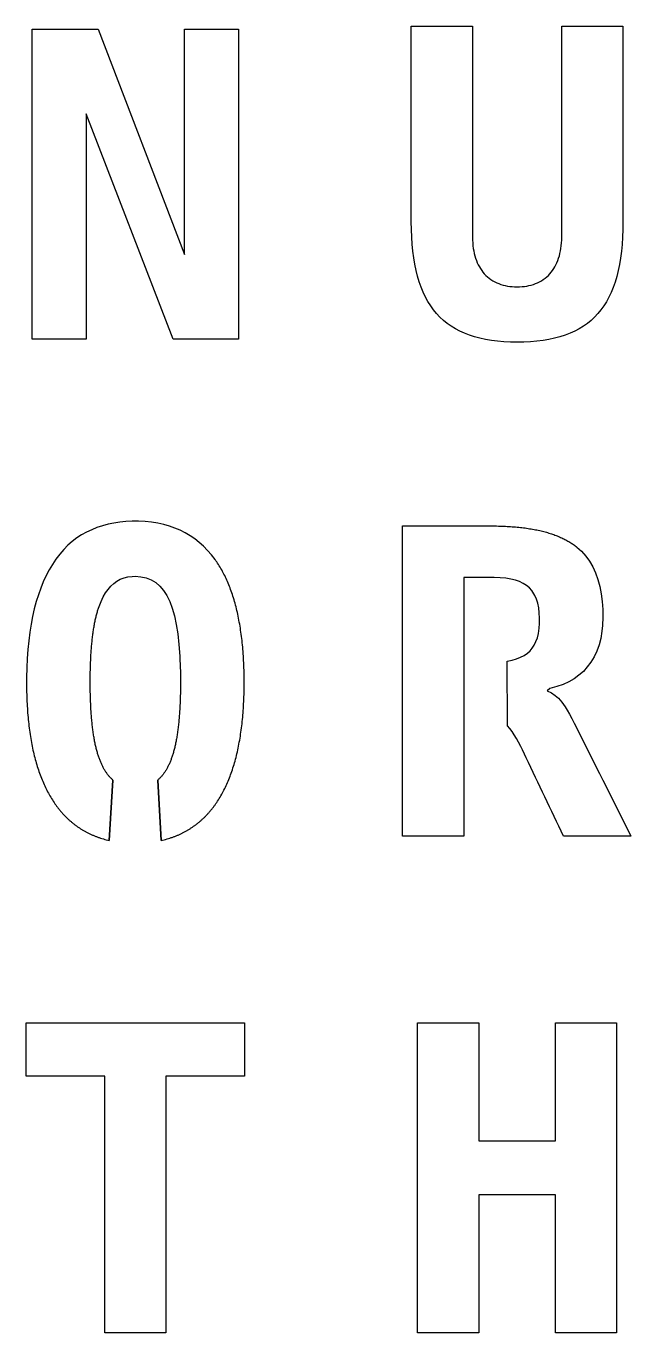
# Model space of a CAD drawing. Header units: centimetres. Extents: x -33.1 to 0, y 0 to 58.4.
# Drawn here: x -17.89 to -15.25, y 44.85 to 50.55 of the extents above; entities that cross this region are included whole.
import ezdxf

# ---------------------------------------------------------------- set-up
doc = ezdxf.new("R2010")
doc.units = ezdxf.units.CM
doc.header["$MEASUREMENT"] = 0
doc.layers.add('clean_face v1_face2', color=7, linetype='Continuous')

msp = doc.modelspace()

# ---------------------------------------------------------------- linework, layer by layer
at = {"layer": 'clean_face v1_face2'}
for p, q in [((-17.8639, 50.5387), (-17.5766, 50.5387)), ((-17.8639, 49.1858), (-17.8639, 50.5387)), ((-17.5766, 50.5387), (-17.1996, 49.5555)), ((-17.1996, 49.5555), (-17.1996, 50.5387)), ((-17.1996, 50.5387), (-16.964, 50.5387)), ((-16.964, 50.5387), (-16.964, 49.1858)), ((-16.2091, 50.5518), (-15.9418, 50.5518)), ((-16.2091, 49.6983), (-16.2091, 50.5518)), ((-15.9418, 50.5518), (-15.9418, 49.6312)), ((-15.5521, 49.6312), (-15.5521, 50.5518)), ((-15.5521, 50.5518), (-15.2848, 50.5518)), ((-15.2848, 50.5518), (-15.2848, 49.6983)), ((-17.6282, 50.169), (-17.6282, 49.1858)), ((-17.2495, 49.1858), (-17.6282, 50.169)), ((-17.6282, 49.1858), (-17.8639, 49.1858)), ((-16.964, 49.1858), (-17.2495, 49.1858)), ((-17.6272, 48.3449), (-17.6489, 48.3329)), ((-17.6047, 48.3554), (-17.6272, 48.3449)), ((-17.5815, 48.3645), (-17.6047, 48.3554)), ((-17.5576, 48.3723), (-17.5815, 48.3645)), ((-17.5331, 48.3788), (-17.5576, 48.3723)), ((-17.5079, 48.384), (-17.5331, 48.3788)), ((-17.482, 48.3879), (-17.5079, 48.384)), ((-17.4555, 48.3906), (-17.482, 48.3879)), ((-17.4283, 48.3919), (-17.4555, 48.3906)), ((-17.3997, 48.3919), (-17.4283, 48.3919)), ((-17.3709, 48.3904), (-17.3997, 48.3919)), ((-17.3431, 48.3877), (-17.3709, 48.3904)), ((-17.3163, 48.3834), (-17.3431, 48.3877)), ((-17.2903, 48.3778), (-17.3163, 48.3834)), ((-17.2653, 48.3708), (-17.2903, 48.3778)), ((-17.2412, 48.3624), (-17.2653, 48.3708)), ((-17.2181, 48.3526), (-17.2412, 48.3624)), ((-17.1959, 48.3414), (-17.2181, 48.3526)), ((-17.1746, 48.3289), (-17.1959, 48.3414)), ((-16.2469, 47.0188), (-16.2469, 48.3717)), ((-16.2469, 48.3717), (-15.9332, 48.3717)), ((-15.9332, 48.3717), (-15.9091, 48.3717)), ((-15.9091, 48.3717), (-15.885, 48.3717)), ((-15.885, 48.3717), (-15.8608, 48.3717)), ((-17.7087, 48.2871), (-17.7269, 48.2686)), ((-17.6896, 48.304), (-17.7087, 48.2871)), ((-17.6697, 48.3193), (-17.6896, 48.304)), ((-17.6489, 48.3329), (-17.6697, 48.3193)), ((-17.1542, 48.3149), (-17.1746, 48.3289)), ((-17.1348, 48.2997), (-17.1542, 48.3149)), ((-17.1162, 48.2831), (-17.1348, 48.2997)), ((-17.0985, 48.2651), (-17.1162, 48.2831)), ((-15.4857, 48.2793), (-15.4653, 48.2609)), ((-17.7608, 48.2268), (-17.7762, 48.2038)), ((-17.7443, 48.2485), (-17.7608, 48.2268)), ((-17.7269, 48.2686), (-17.7443, 48.2485)), ((-17.0817, 48.2458), (-17.0985, 48.2651)), ((-17.0659, 48.2252), (-17.0817, 48.2458)), ((-15.4653, 48.2609), (-15.447, 48.2404)), ((-15.447, 48.2404), (-15.4307, 48.218)), ((-17.7904, 48.1799), (-17.8037, 48.1548)), ((-17.7762, 48.2038), (-17.7904, 48.1799)), ((-15.4307, 48.218), (-15.4164, 48.1934)), ((-15.4164, 48.1934), (-15.4042, 48.1667)), ((-15.4042, 48.1667), (-15.3939, 48.1381)), ((-17.8159, 48.1283), (-17.8273, 48.1006)), ((-17.8037, 48.1548), (-17.8159, 48.1283)), ((-17.5334, 48.095), (-17.5215, 48.1088)), ((-17.5215, 48.1088), (-17.5086, 48.1207)), ((-17.5086, 48.1207), (-17.4948, 48.1307)), ((-17.4948, 48.1307), (-17.4798, 48.1388)), ((-17.4798, 48.1388), (-17.4635, 48.145)), ((-17.4635, 48.145), (-17.4462, 48.1492)), ((-17.4462, 48.1492), (-17.4275, 48.1515)), ((-17.4275, 48.1515), (-17.4144, 48.1519)), ((-17.4144, 48.1519), (-17.3894, 48.1502)), ((-17.3894, 48.1502), (-17.3663, 48.1451)), ((-17.3663, 48.1451), (-17.3448, 48.1365)), ((-17.3448, 48.1365), (-17.3252, 48.1245)), ((-17.3252, 48.1245), (-17.3072, 48.1091)), ((-17.3072, 48.1091), (-17.291, 48.0902)), ((-15.8733, 48.147), (-15.9796, 48.147)), ((-15.9796, 48.147), (-15.9796, 47.7781)), ((-15.8654, 48.147), (-15.8733, 48.147)), ((-15.8468, 48.1469), (-15.8654, 48.147)), ((-15.8209, 48.1459), (-15.8468, 48.1469)), ((-15.7968, 48.1436), (-15.8209, 48.1459)), ((-15.7747, 48.1399), (-15.7968, 48.1436)), ((-15.7545, 48.135), (-15.7747, 48.1399)), ((-15.7362, 48.1286), (-15.7545, 48.135)), ((-15.7199, 48.121), (-15.7362, 48.1286)), ((-15.7055, 48.112), (-15.7199, 48.121)), ((-15.6931, 48.1017), (-15.7055, 48.112)), ((-15.3939, 48.1381), (-15.3858, 48.1078)), ((-17.8376, 48.0717), (-17.847, 48.0415)), ((-17.8273, 48.1006), (-17.8376, 48.0717)), ((-17.5639, 48.0423), (-17.5546, 48.0617)), ((-17.5546, 48.0617), (-17.5445, 48.0793)), ((-17.5445, 48.0793), (-17.5334, 48.095)), ((-17.291, 48.0902), (-17.2766, 48.0679)), ((-17.2766, 48.0679), (-17.264, 48.0423)), ((-15.6824, 48.0899), (-15.6931, 48.1017)), ((-15.6776, 48.0833), (-15.6824, 48.0899)), ((-15.6691, 48.0689), (-15.6776, 48.0833)), ((-15.6621, 48.0525), (-15.6691, 48.0689)), ((-15.6566, 48.0345), (-15.6621, 48.0525)), ((-15.3858, 48.1078), (-15.3795, 48.0759)), ((-15.3795, 48.0759), (-15.3752, 48.0424)), ((-17.8554, 48.01), (-17.8629, 47.9772)), ((-17.847, 48.0415), (-17.8554, 48.01)), ((-17.575, 48.0132), (-17.5639, 48.0423)), ((-17.264, 48.0423), (-17.2529, 48.0132)), ((-17.2529, 48.0132), (-17.2434, 47.9798)), ((-15.6526, 48.0145), (-15.6566, 48.0345)), ((-15.65, 47.9928), (-15.6526, 48.0145)), ((-15.3752, 48.0424), (-15.3729, 48.0073)), ((-15.3729, 48.0073), (-15.3725, 47.9735)), ((-17.8695, 47.9432), (-17.8751, 47.9078)), ((-17.8629, 47.9772), (-17.8695, 47.9432)), ((-17.2434, 47.9798), (-17.2353, 47.9423)), ((-17.2353, 47.9423), (-17.2287, 47.9004)), ((-15.6506, 47.9252), (-15.6491, 47.9465)), ((-15.6489, 47.9692), (-15.65, 47.9928)), ((-15.6491, 47.9465), (-15.6489, 47.9692)), ((-15.3741, 47.9375), (-15.3767, 47.9123)), ((-15.3725, 47.9735), (-15.3741, 47.9375)), ((-17.8751, 47.9078), (-17.8798, 47.8711)), ((-17.2287, 47.9004), (-17.2235, 47.8544)), ((-15.6648, 47.867), (-15.6585, 47.8839)), ((-15.6585, 47.8839), (-15.6537, 47.9032)), ((-15.6537, 47.9032), (-15.6506, 47.9252)), ((-15.3819, 47.881), (-15.3892, 47.8524)), ((-15.3767, 47.9123), (-15.3819, 47.881)), ((-17.8835, 47.8331), (-17.8863, 47.7938)), ((-17.8798, 47.8711), (-17.8835, 47.8331)), ((-17.2235, 47.8544), (-17.2198, 47.8041)), ((-15.702, 47.8164), (-15.6906, 47.8268)), ((-15.6906, 47.8268), (-15.6809, 47.8385)), ((-15.6809, 47.8385), (-15.6723, 47.8519)), ((-15.6723, 47.8519), (-15.6648, 47.867)), ((-15.3987, 47.8261), (-15.4104, 47.8013)), ((-15.3892, 47.8524), (-15.3987, 47.8261)), ((-17.8863, 47.7938), (-17.8882, 47.7532)), ((-17.2198, 47.8041), (-17.2176, 47.7495)), ((-15.9796, 47.7781), (-15.9796, 47.6658)), ((-15.7907, 47.7824), (-15.769, 47.7865)), ((-15.7889, 47.5003), (-15.7907, 47.7824)), ((-15.769, 47.7865), (-15.7493, 47.7919)), ((-15.7493, 47.7919), (-15.7316, 47.7987)), ((-15.7316, 47.7987), (-15.7158, 47.8069)), ((-15.7158, 47.8069), (-15.702, 47.8164)), ((-15.4243, 47.778), (-15.4404, 47.7564)), ((-15.4104, 47.8013), (-15.4243, 47.778)), ((-17.8882, 47.7532), (-17.8891, 47.7112)), ((-15.4768, 47.7203), (-15.4977, 47.705)), ((-15.4576, 47.7374), (-15.4768, 47.7203)), ((-15.4404, 47.7564), (-15.4576, 47.7374)), ((-15.9796, 47.6658), (-15.9796, 47.5534)), ((-15.6035, 47.6631), (-15.616, 47.6517)), ((-15.5733, 47.6707), (-15.6035, 47.6631)), ((-15.5457, 47.6801), (-15.5733, 47.6707)), ((-15.5206, 47.6916), (-15.5457, 47.6801)), ((-15.4977, 47.705), (-15.5206, 47.6916)), ((-15.616, 47.6518), (-15.5972, 47.6432)), ((-15.616, 47.6517), (-15.616, 47.6518)), ((-15.5972, 47.6432), (-15.5804, 47.6325)), ((-15.5804, 47.6325), (-15.5664, 47.6205)), ((-15.5664, 47.6205), (-15.5518, 47.6033)), ((-15.5518, 47.6033), (-15.5373, 47.5823)), ((-15.9796, 47.5534), (-15.9796, 47.0188)), ((-15.5373, 47.5823), (-15.5283, 47.5677)), ((-15.5283, 47.5677), (-15.5187, 47.5509)), ((-15.5187, 47.5509), (-15.5084, 47.532)), ((-15.779, 47.4884), (-15.7889, 47.5003)), ((-15.7692, 47.4752), (-15.779, 47.4884)), ((-15.5084, 47.532), (-15.4976, 47.511)), ((-15.4976, 47.511), (-15.4795, 47.475)), ((-15.7595, 47.4608), (-15.7692, 47.4752)), ((-15.7498, 47.4451), (-15.7595, 47.4608)), ((-15.7402, 47.4281), (-15.7498, 47.4451)), ((-15.7306, 47.4099), (-15.7402, 47.4281)), ((-15.4795, 47.475), (-15.4642, 47.4446)), ((-15.4642, 47.4446), (-15.4489, 47.4142)), ((-15.7231, 47.3949), (-15.7306, 47.4099)), ((-15.7143, 47.3765), (-15.7231, 47.3949)), ((-15.7068, 47.3604), (-15.7143, 47.3765)), ((-15.4489, 47.4142), (-15.4336, 47.3838)), ((-15.4336, 47.3838), (-15.4183, 47.3533)), ((-15.6966, 47.3391), (-15.7068, 47.3604)), ((-15.6864, 47.3177), (-15.6966, 47.3391)), ((-15.6762, 47.2964), (-15.6864, 47.3177)), ((-15.4183, 47.3533), (-15.403, 47.3229)), ((-15.403, 47.3229), (-15.3877, 47.2925)), ((-17.528, 46.9998), (-17.5121, 47.2632)), ((-17.5121, 47.2632), (-17.528, 46.9998)), ((-17.5121, 47.2632), (-17.5121, 47.2632)), ((-17.3012, 46.9998), (-17.3159, 47.2632)), ((-17.3159, 47.2632), (-17.3012, 46.9998)), ((-15.666, 47.275), (-15.6762, 47.2964)), ((-15.6558, 47.2537), (-15.666, 47.275)), ((-15.6456, 47.2323), (-15.6558, 47.2537)), ((-15.3877, 47.2925), (-15.3724, 47.2621)), ((-15.3724, 47.2621), (-15.3571, 47.2317)), ((-15.6355, 47.211), (-15.6456, 47.2323)), ((-15.6253, 47.1896), (-15.6355, 47.211)), ((-15.3571, 47.2317), (-15.3418, 47.2013)), ((-15.3418, 47.2013), (-15.3266, 47.1709)), ((-15.6151, 47.1683), (-15.6253, 47.1896)), ((-15.6049, 47.1469), (-15.6151, 47.1683)), ((-15.5947, 47.1256), (-15.6049, 47.1469)), ((-15.3266, 47.1709), (-15.3113, 47.1405)), ((-15.3113, 47.1405), (-15.296, 47.1101)), ((-15.5845, 47.1042), (-15.5947, 47.1256)), ((-15.5743, 47.0829), (-15.5845, 47.1042)), ((-15.5641, 47.0615), (-15.5743, 47.0829)), ((-15.296, 47.1101), (-15.2807, 47.0796)), ((-15.5539, 47.0402), (-15.5641, 47.0615)), ((-15.5437, 47.0188), (-15.5539, 47.0402)), ((-15.2807, 47.0796), (-15.2654, 47.0492)), ((-15.2654, 47.0492), (-15.2501, 47.0188)), ((-15.9796, 47.0188), (-16.2469, 47.0188)), ((-15.2501, 47.0188), (-15.5437, 47.0188)), ((-17.891, 46.2047), (-16.9369, 46.2047)), ((-17.891, 45.9709), (-17.891, 46.2047)), ((-16.9369, 46.2047), (-16.9369, 45.9709)), ((-16.1814, 46.2047), (-15.9141, 46.2047)), ((-16.1814, 44.8518), (-16.1814, 46.2047)), ((-15.9141, 46.2047), (-15.9141, 45.6891)), ((-15.5797, 46.2047), (-15.3124, 46.2047)), ((-15.5797, 45.6891), (-15.5797, 46.2047)), ((-15.3124, 46.2047), (-15.3124, 44.8518)), ((-17.5476, 45.9709), (-17.891, 45.9709)), ((-17.5476, 44.8518), (-17.5476, 45.9709)), ((-16.9369, 45.9709), (-17.2803, 45.9709)), ((-17.2803, 45.9709), (-17.2803, 44.8518)), ((-15.9141, 45.6891), (-15.5797, 45.6891)), ((-15.9141, 45.4535), (-15.9141, 44.8518)), ((-15.5797, 45.4535), (-15.9141, 45.4535)), ((-15.5797, 44.8518), (-15.5797, 45.4535)), ((-17.2803, 44.8518), (-17.5476, 44.8518)), ((-15.9141, 44.8518), (-16.1814, 44.8518)), ((-15.3124, 44.8518), (-15.5797, 44.8518))]:
    msp.add_line(p, q, dxfattribs=at)
for points in [[(-16.0985, 49.2977), (-16.1722, 49.3817), (-16.2091, 49.5152), (-16.2091, 49.6983)], [(-15.2848, 49.6983), (-15.2848, 49.514), (-15.3213, 49.3805), (-15.3944, 49.2977)], [(-15.9418, 49.6312), (-15.9418, 49.5968), (-15.9372, 49.5661), (-15.9282, 49.5393)], [(-15.5657, 49.5393), (-15.5566, 49.5661), (-15.5521, 49.5968), (-15.5521, 49.6312)], [(-15.9282, 49.5393), (-15.9191, 49.5123), (-15.9064, 49.4898), (-15.8901, 49.4717)], [(-15.6038, 49.4717), (-15.5875, 49.4898), (-15.5748, 49.5123), (-15.5657, 49.5393)], [(-15.8901, 49.4717), (-15.8726, 49.4524), (-15.8516, 49.438), (-15.8271, 49.4287)], [(-15.8271, 49.4287), (-15.8027, 49.4193), (-15.7759, 49.4146), (-15.7469, 49.4146)], [(-15.7469, 49.4146), (-15.7179, 49.4146), (-15.6912, 49.4193), (-15.6668, 49.4287)], [(-15.6668, 49.4287), (-15.6423, 49.438), (-15.6213, 49.4524), (-15.6038, 49.4717)], [(-15.7469, 49.1727), (-15.9076, 49.1727), (-16.0248, 49.2144), (-16.0985, 49.2977)], [(-15.3944, 49.2977), (-15.4675, 49.2144), (-15.585, 49.1727), (-15.7469, 49.1727)], [(-15.8608, 48.3717), (-15.85, 48.3717), (-15.8393, 48.3716), (-15.8288, 48.3713)], [(-15.8288, 48.3713), (-15.8183, 48.3711), (-15.808, 48.3707), (-15.7979, 48.3702)], [(-15.7979, 48.3702), (-15.7878, 48.3698), (-15.7779, 48.3692), (-15.7681, 48.3684)], [(-15.7681, 48.3684), (-15.7584, 48.3677), (-15.7489, 48.3669), (-15.7396, 48.3659)], [(-15.7396, 48.3659), (-15.7302, 48.3649), (-15.7211, 48.3639), (-15.7121, 48.3627)], [(-15.7121, 48.3627), (-15.7031, 48.3615), (-15.6944, 48.3601), (-15.6858, 48.3587)], [(-15.6858, 48.3587), (-15.6772, 48.3572), (-15.6688, 48.3557), (-15.6606, 48.354)], [(-15.6606, 48.354), (-15.6524, 48.3523), (-15.6444, 48.3505), (-15.6366, 48.3486)], [(-15.6366, 48.3486), (-15.6288, 48.3466), (-15.6211, 48.3446), (-15.6137, 48.3425)], [(-15.6137, 48.3425), (-15.6063, 48.3403), (-15.599, 48.338), (-15.592, 48.3356)], [(-15.592, 48.3356), (-15.5849, 48.3332), (-15.5781, 48.3306), (-15.5714, 48.328)], [(-15.5714, 48.328), (-15.5648, 48.3253), (-15.5583, 48.3226), (-15.552, 48.3197)], [(-15.552, 48.3197), (-15.5457, 48.3168), (-15.5396, 48.3138), (-15.5337, 48.3107)], [(-15.5337, 48.3107), (-15.5278, 48.3075), (-15.5221, 48.3043), (-15.5166, 48.3009)], [(-15.5166, 48.3009), (-15.511, 48.2975), (-15.5057, 48.2941), (-15.5006, 48.2905)], [(-15.5006, 48.2905), (-15.4954, 48.2868), (-15.4905, 48.2831), (-15.4857, 48.2793)], [(-17.0583, 48.2144), (-17.0608, 48.2181), (-17.0633, 48.2217), (-17.0659, 48.2252)], [(-17.0438, 48.1916), (-17.0485, 48.1994), (-17.0533, 48.207), (-17.0583, 48.2144)], [(-17.0303, 48.1674), (-17.0346, 48.1756), (-17.0392, 48.1837), (-17.0438, 48.1916)], [(-17.0176, 48.1418), (-17.0217, 48.1506), (-17.0259, 48.1591), (-17.0303, 48.1674)], [(-17.006, 48.115), (-17.0097, 48.1242), (-17.0136, 48.1331), (-17.0176, 48.1418)], [(-16.9952, 48.0869), (-16.9986, 48.0965), (-17.0022, 48.1059), (-17.006, 48.115)], [(-16.9854, 48.0574), (-16.9885, 48.0674), (-16.9918, 48.0773), (-16.9952, 48.0869)], [(-16.9765, 48.0266), (-16.9793, 48.0371), (-16.9823, 48.0473), (-16.9854, 48.0574)], [(-17.5845, 47.9798), (-17.5831, 47.9857), (-17.5816, 47.9915), (-17.5799, 47.997)], [(-17.5799, 47.997), (-17.5783, 48.0026), (-17.5767, 48.008), (-17.575, 48.0132)], [(-16.9686, 47.9945), (-16.9711, 48.0054), (-16.9737, 48.0161), (-16.9765, 48.0266)], [(-16.9616, 47.961), (-16.9638, 47.9724), (-16.9661, 47.9835), (-16.9686, 47.9945)], [(-17.5961, 47.9219), (-17.595, 47.9288), (-17.5939, 47.9356), (-17.5926, 47.9423)], [(-17.5926, 47.9423), (-17.5914, 47.9489), (-17.5901, 47.9553), (-17.5888, 47.9616)], [(-17.5888, 47.9616), (-17.5874, 47.9679), (-17.586, 47.9739), (-17.5845, 47.9798)], [(-16.9555, 47.9262), (-16.9573, 47.938), (-16.9594, 47.9496), (-16.9616, 47.961)], [(-17.602, 47.8779), (-17.6011, 47.8856), (-17.6002, 47.8931), (-17.5993, 47.9004)], [(-17.5993, 47.9004), (-17.5983, 47.9078), (-17.5972, 47.9149), (-17.5961, 47.9219)], [(-16.9504, 47.8901), (-16.9519, 47.9024), (-16.9536, 47.9144), (-16.9555, 47.9262)], [(-16.9462, 47.8527), (-16.9474, 47.8654), (-16.9488, 47.8779), (-16.9504, 47.8901)], [(-17.6081, 47.8041), (-17.6076, 47.8128), (-17.607, 47.8213), (-17.6065, 47.8297)], [(-17.6065, 47.8297), (-17.6058, 47.8381), (-17.6052, 47.8463), (-17.6044, 47.8544)], [(-17.6044, 47.8544), (-17.6037, 47.8624), (-17.6029, 47.8703), (-17.602, 47.8779)], [(-16.9429, 47.8139), (-16.9438, 47.8271), (-16.9449, 47.84), (-16.9462, 47.8527)], [(-17.6103, 47.7495), (-17.61, 47.7589), (-17.6098, 47.7682), (-17.6094, 47.7773)], [(-17.6094, 47.7773), (-17.609, 47.7864), (-17.6086, 47.7953), (-17.6081, 47.8041)], [(-16.9406, 47.7739), (-16.9412, 47.7874), (-16.942, 47.8008), (-16.9429, 47.8139)], [(-16.9391, 47.7325), (-16.9395, 47.7465), (-16.9399, 47.7603), (-16.9406, 47.7739)], [(-17.8891, 47.7112), (-17.8892, 47.7041), (-17.8892, 47.697), (-17.8892, 47.6898)], [(-17.611, 47.6907), (-17.611, 47.7008), (-17.6109, 47.7108), (-17.6109, 47.7206)], [(-17.6109, 47.7206), (-17.6107, 47.7304), (-17.6105, 47.74), (-17.6103, 47.7495)], [(-17.2176, 47.7495), (-17.2174, 47.74), (-17.2172, 47.7304), (-17.2171, 47.7206)], [(-17.2171, 47.7206), (-17.2169, 47.7108), (-17.2169, 47.7008), (-17.2169, 47.6907)], [(-16.9387, 47.6898), (-16.9387, 47.7042), (-16.9388, 47.7184), (-16.9391, 47.7325)], [(-17.8892, 47.6898), (-17.8892, 47.6753), (-17.8891, 47.6611), (-17.8887, 47.6471)], [(-17.6109, 47.6606), (-17.611, 47.6705), (-17.611, 47.6805), (-17.611, 47.6907)], [(-17.6103, 47.6316), (-17.6106, 47.6411), (-17.6107, 47.6508), (-17.6109, 47.6606)], [(-17.2171, 47.6606), (-17.2172, 47.6508), (-17.2174, 47.6411), (-17.2176, 47.6316)], [(-17.2169, 47.6907), (-17.2169, 47.6805), (-17.2169, 47.6705), (-17.2171, 47.6606)], [(-16.9391, 47.6473), (-16.9388, 47.6612), (-16.9387, 47.6754), (-16.9387, 47.6898)], [(-17.8887, 47.6471), (-17.8884, 47.6331), (-17.888, 47.6194), (-17.8873, 47.6058)], [(-17.8873, 47.6058), (-17.8867, 47.5923), (-17.8859, 47.579), (-17.885, 47.5659)], [(-17.6094, 47.6037), (-17.6098, 47.6129), (-17.6101, 47.6222), (-17.6103, 47.6316)], [(-17.6081, 47.5769), (-17.6086, 47.5857), (-17.609, 47.5946), (-17.6094, 47.6037)], [(-17.2185, 47.6037), (-17.2189, 47.5946), (-17.2193, 47.5857), (-17.2198, 47.5769)], [(-17.2176, 47.6316), (-17.2178, 47.6222), (-17.2182, 47.6129), (-17.2185, 47.6037)], [(-16.9429, 47.5661), (-16.942, 47.5792), (-16.9412, 47.5925), (-16.9406, 47.606)], [(-16.9406, 47.606), (-16.9399, 47.6196), (-16.9395, 47.6333), (-16.9391, 47.6473)], [(-17.885, 47.5659), (-17.884, 47.5527), (-17.8829, 47.5398), (-17.8817, 47.5272)], [(-17.6065, 47.5511), (-17.607, 47.5595), (-17.6076, 47.5681), (-17.6081, 47.5769)], [(-17.6044, 47.5264), (-17.6052, 47.5345), (-17.6058, 47.5427), (-17.6065, 47.5511)], [(-17.2215, 47.5511), (-17.2221, 47.5427), (-17.2228, 47.5345), (-17.2235, 47.5264)], [(-17.2198, 47.5769), (-17.2203, 47.5681), (-17.2208, 47.5595), (-17.2215, 47.5511)], [(-16.9462, 47.5276), (-16.9449, 47.5402), (-16.9438, 47.5531), (-16.9429, 47.5661)], [(-17.8817, 47.5272), (-17.8804, 47.5145), (-17.879, 47.502), (-17.8774, 47.4898)], [(-17.8774, 47.4898), (-17.8759, 47.4776), (-17.8742, 47.4655), (-17.8723, 47.4537)], [(-17.602, 47.5028), (-17.6029, 47.5105), (-17.6037, 47.5183), (-17.6044, 47.5264)], [(-17.5993, 47.4802), (-17.6002, 47.4875), (-17.6011, 47.4951), (-17.602, 47.5028)], [(-17.2259, 47.5028), (-17.2267, 47.4951), (-17.2277, 47.4875), (-17.2287, 47.4802)], [(-17.2235, 47.5264), (-17.2242, 47.5183), (-17.225, 47.5105), (-17.2259, 47.5028)], [(-16.9555, 47.4543), (-16.9536, 47.4661), (-16.9519, 47.4781), (-16.9504, 47.4903)], [(-16.9504, 47.4903), (-16.9488, 47.5025), (-16.9474, 47.5149), (-16.9462, 47.5276)], [(-17.8723, 47.4537), (-17.8704, 47.4419), (-17.8683, 47.4303), (-17.8661, 47.419)], [(-17.5961, 47.4587), (-17.5972, 47.4657), (-17.5983, 47.4729), (-17.5993, 47.4802)], [(-17.5926, 47.4383), (-17.5939, 47.4449), (-17.595, 47.4517), (-17.5961, 47.4587)], [(-17.5888, 47.4189), (-17.5901, 47.4252), (-17.5914, 47.4317), (-17.5926, 47.4383)], [(-17.2353, 47.4383), (-17.2365, 47.4317), (-17.2378, 47.4252), (-17.2391, 47.4189)], [(-17.2318, 47.4587), (-17.2329, 47.4517), (-17.234, 47.4449), (-17.2353, 47.4383)], [(-17.2287, 47.4802), (-17.2296, 47.4729), (-17.2306, 47.4657), (-17.2318, 47.4587)], [(-16.9616, 47.4196), (-16.9594, 47.4309), (-16.9573, 47.4425), (-16.9555, 47.4543)], [(-17.8661, 47.419), (-17.864, 47.4076), (-17.8616, 47.3965), (-17.8591, 47.3855)], [(-17.8591, 47.3855), (-17.8566, 47.3746), (-17.8539, 47.3639), (-17.8511, 47.3534)], [(-17.5845, 47.4007), (-17.586, 47.4066), (-17.5874, 47.4127), (-17.5888, 47.4189)], [(-17.5799, 47.3834), (-17.5816, 47.389), (-17.5831, 47.3947), (-17.5845, 47.4007)], [(-17.575, 47.3673), (-17.5767, 47.3725), (-17.5783, 47.3779), (-17.5799, 47.3834)], [(-17.5696, 47.3522), (-17.5715, 47.3571), (-17.5732, 47.3621), (-17.575, 47.3673)], [(-17.2529, 47.3673), (-17.2547, 47.3621), (-17.2564, 47.3571), (-17.2583, 47.3522)], [(-17.248, 47.3834), (-17.2496, 47.3779), (-17.2512, 47.3725), (-17.2529, 47.3673)], [(-17.2434, 47.4007), (-17.2449, 47.3947), (-17.2464, 47.389), (-17.248, 47.3834)], [(-17.2391, 47.4189), (-17.2405, 47.4127), (-17.2419, 47.4066), (-17.2434, 47.4007)], [(-16.9765, 47.3541), (-16.9737, 47.3646), (-16.9711, 47.3753), (-16.9686, 47.3862)], [(-16.9686, 47.3862), (-16.9661, 47.3971), (-16.9638, 47.4082), (-16.9616, 47.4196)], [(-17.8511, 47.3534), (-17.8482, 47.3429), (-17.8453, 47.3326), (-17.8421, 47.3226)], [(-17.8421, 47.3226), (-17.839, 47.3125), (-17.8357, 47.3027), (-17.8323, 47.293)], [(-17.5639, 47.3382), (-17.5659, 47.3427), (-17.5678, 47.3474), (-17.5696, 47.3522)], [(-17.5578, 47.3249), (-17.5599, 47.3292), (-17.5619, 47.3336), (-17.5639, 47.3382)], [(-17.5512, 47.3125), (-17.5535, 47.3165), (-17.5557, 47.3206), (-17.5578, 47.3249)], [(-17.5443, 47.3009), (-17.5467, 47.3046), (-17.549, 47.3085), (-17.5512, 47.3125)], [(-17.2766, 47.3125), (-17.2789, 47.3085), (-17.2812, 47.3046), (-17.2836, 47.3009)], [(-17.2701, 47.3249), (-17.2722, 47.3206), (-17.2744, 47.3165), (-17.2766, 47.3125)], [(-17.264, 47.3382), (-17.2659, 47.3336), (-17.268, 47.3292), (-17.2701, 47.3249)], [(-17.2583, 47.3522), (-17.2601, 47.3474), (-17.262, 47.3427), (-17.264, 47.3382)], [(-16.9952, 47.2939), (-16.9918, 47.3035), (-16.9885, 47.3133), (-16.9854, 47.3233)], [(-16.9854, 47.3233), (-16.9823, 47.3334), (-16.9793, 47.3437), (-16.9765, 47.3541)], [(-17.8323, 47.293), (-17.8288, 47.2834), (-17.8252, 47.274), (-17.8214, 47.2648)], [(-17.8214, 47.2648), (-17.8176, 47.2557), (-17.8137, 47.2467), (-17.8097, 47.2379)], [(-17.5369, 47.2902), (-17.5394, 47.2936), (-17.5419, 47.2972), (-17.5443, 47.3009)], [(-17.5291, 47.2804), (-17.5318, 47.2835), (-17.5344, 47.2868), (-17.5369, 47.2902)], [(-17.5208, 47.2714), (-17.5236, 47.2742), (-17.5264, 47.2772), (-17.5291, 47.2804)], [(-17.5121, 47.2632), (-17.5151, 47.2658), (-17.518, 47.2685), (-17.5208, 47.2714)], [(-17.3072, 47.2714), (-17.3101, 47.2685), (-17.3129, 47.2658), (-17.3159, 47.2632)], [(-17.2989, 47.2804), (-17.3016, 47.2772), (-17.3044, 47.2742), (-17.3072, 47.2714)], [(-17.291, 47.2902), (-17.2936, 47.2868), (-17.2962, 47.2835), (-17.2989, 47.2804)], [(-17.2836, 47.3009), (-17.286, 47.2972), (-17.2885, 47.2936), (-17.291, 47.2902)], [(-17.0176, 47.2388), (-17.0136, 47.2476), (-17.0097, 47.2565), (-17.006, 47.2657)], [(-17.006, 47.2657), (-17.0022, 47.2749), (-16.9986, 47.2842), (-16.9952, 47.2939)], [(-17.8097, 47.2379), (-17.8055, 47.2292), (-17.8013, 47.2206), (-17.7969, 47.2123)], [(-17.7969, 47.2123), (-17.7925, 47.204), (-17.788, 47.1959), (-17.7833, 47.1881)], [(-17.0438, 47.189), (-17.0392, 47.1969), (-17.0346, 47.2049), (-17.0303, 47.2132)], [(-17.0303, 47.2132), (-17.0259, 47.2216), (-17.0217, 47.2301), (-17.0176, 47.2388)], [(-17.7833, 47.1881), (-17.7786, 47.1802), (-17.7737, 47.1726), (-17.7687, 47.1651)], [(-17.7687, 47.1651), (-17.7663, 47.1615), (-17.7639, 47.1581), (-17.7614, 47.1546)], [(-17.7614, 47.1546), (-17.759, 47.1512), (-17.7565, 47.1478), (-17.7539, 47.1444)], [(-17.7539, 47.1444), (-17.7514, 47.1411), (-17.7488, 47.1378), (-17.7462, 47.1346)], [(-17.0811, 47.1352), (-17.0785, 47.1384), (-17.0758, 47.1418), (-17.0733, 47.1451)], [(-17.0733, 47.1451), (-17.0707, 47.1485), (-17.0682, 47.1519), (-17.0657, 47.1554)], [(-17.0657, 47.1554), (-17.0631, 47.1589), (-17.0607, 47.1624), (-17.0583, 47.166)], [(-17.0583, 47.166), (-17.0533, 47.1734), (-17.0485, 47.1811), (-17.0438, 47.189)], [(-17.7462, 47.1346), (-17.7436, 47.1313), (-17.7409, 47.1281), (-17.7382, 47.125)], [(-17.7382, 47.125), (-17.7356, 47.1218), (-17.7328, 47.1188), (-17.7301, 47.1157)], [(-17.7301, 47.1157), (-17.7273, 47.1127), (-17.7245, 47.1097), (-17.7216, 47.1068)], [(-17.7216, 47.1068), (-17.7187, 47.1038), (-17.7158, 47.1009), (-17.7129, 47.0981)], [(-17.7129, 47.0981), (-17.71, 47.0953), (-17.707, 47.0925), (-17.704, 47.0898)], [(-17.704, 47.0898), (-17.701, 47.087), (-17.698, 47.0844), (-17.6949, 47.0817)], [(-17.1331, 47.0819), (-17.13, 47.0846), (-17.1269, 47.0873), (-17.1239, 47.09)], [(-17.1239, 47.09), (-17.1208, 47.0928), (-17.1178, 47.0955), (-17.1148, 47.0984)], [(-17.1148, 47.0984), (-17.1119, 47.1013), (-17.1089, 47.1041), (-17.106, 47.1071)], [(-17.106, 47.1071), (-17.1031, 47.1101), (-17.1003, 47.1131), (-17.0975, 47.1161)], [(-17.0975, 47.1161), (-17.0947, 47.1192), (-17.0919, 47.1223), (-17.0892, 47.1255)], [(-17.0892, 47.1255), (-17.0865, 47.1287), (-17.0837, 47.1319), (-17.0811, 47.1352)], [(-17.6949, 47.0817), (-17.6918, 47.0791), (-17.6886, 47.0765), (-17.6855, 47.074)], [(-17.6855, 47.074), (-17.6823, 47.0715), (-17.6791, 47.069), (-17.6759, 47.0666)], [(-17.6759, 47.0666), (-17.6726, 47.0642), (-17.6693, 47.0618), (-17.666, 47.0595)], [(-17.666, 47.0595), (-17.6627, 47.0572), (-17.6593, 47.0549), (-17.6559, 47.0527)], [(-17.6559, 47.0527), (-17.6525, 47.0505), (-17.6491, 47.0483), (-17.6455, 47.0462)], [(-17.6455, 47.0462), (-17.6421, 47.0441), (-17.6385, 47.042), (-17.6349, 47.04)], [(-17.6349, 47.04), (-17.6314, 47.038), (-17.6278, 47.0361), (-17.6242, 47.0342)], [(-17.6242, 47.0342), (-17.6205, 47.0323), (-17.6168, 47.0304), (-17.6131, 47.0286)], [(-17.6131, 47.0286), (-17.6094, 47.0268), (-17.6056, 47.0251), (-17.6017, 47.0234)], [(-17.2273, 47.0234), (-17.2234, 47.0251), (-17.2196, 47.0268), (-17.2158, 47.0286)], [(-17.2158, 47.0286), (-17.212, 47.0304), (-17.2083, 47.0323), (-17.2046, 47.0342)], [(-17.2046, 47.0342), (-17.201, 47.0361), (-17.1973, 47.038), (-17.1937, 47.04)], [(-17.1937, 47.04), (-17.1901, 47.0421), (-17.1865, 47.0441), (-17.183, 47.0462)], [(-17.183, 47.0462), (-17.1795, 47.0483), (-17.176, 47.0505), (-17.1726, 47.0527)], [(-17.1726, 47.0527), (-17.1691, 47.055), (-17.1657, 47.0572), (-17.1623, 47.0596)], [(-17.1623, 47.0596), (-17.159, 47.0619), (-17.1557, 47.0643), (-17.1524, 47.0667)], [(-17.1524, 47.0667), (-17.1491, 47.0692), (-17.1458, 47.0716), (-17.1426, 47.0742)], [(-17.1426, 47.0742), (-17.1394, 47.0767), (-17.1363, 47.0793), (-17.1331, 47.0819)], [(-17.6017, 47.0234), (-17.5979, 47.0218), (-17.5941, 47.0202), (-17.5901, 47.0186)], [(-17.5901, 47.0186), (-17.5862, 47.017), (-17.5822, 47.0156), (-17.5783, 47.0141)], [(-17.5783, 47.0141), (-17.5743, 47.0127), (-17.5702, 47.0113), (-17.5661, 47.01)], [(-17.5661, 47.01), (-17.562, 47.0087), (-17.5579, 47.0075), (-17.5537, 47.0063)], [(-17.5537, 47.0063), (-17.5495, 47.0051), (-17.5452, 47.004), (-17.541, 47.0029)], [(-17.541, 47.0029), (-17.5367, 47.0018), (-17.5324, 47.0008), (-17.528, 46.9998)], [(-17.3012, 46.9998), (-17.2969, 47.0008), (-17.2926, 47.0018), (-17.2882, 47.0029)], [(-17.2882, 47.0029), (-17.284, 47.004), (-17.2797, 47.0051), (-17.2755, 47.0063)], [(-17.2755, 47.0063), (-17.2714, 47.0075), (-17.2672, 47.0087), (-17.2631, 47.01)], [(-17.2631, 47.01), (-17.259, 47.0113), (-17.2549, 47.0127), (-17.2509, 47.0141)], [(-17.2509, 47.0141), (-17.2468, 47.0156), (-17.2428, 47.017), (-17.2389, 47.0186)], [(-17.2389, 47.0186), (-17.235, 47.0202), (-17.2311, 47.0218), (-17.2273, 47.0234)]]:
    msp.add_open_spline(points, degree=3, dxfattribs=at)

doc.saveas('drawing.dxf')
